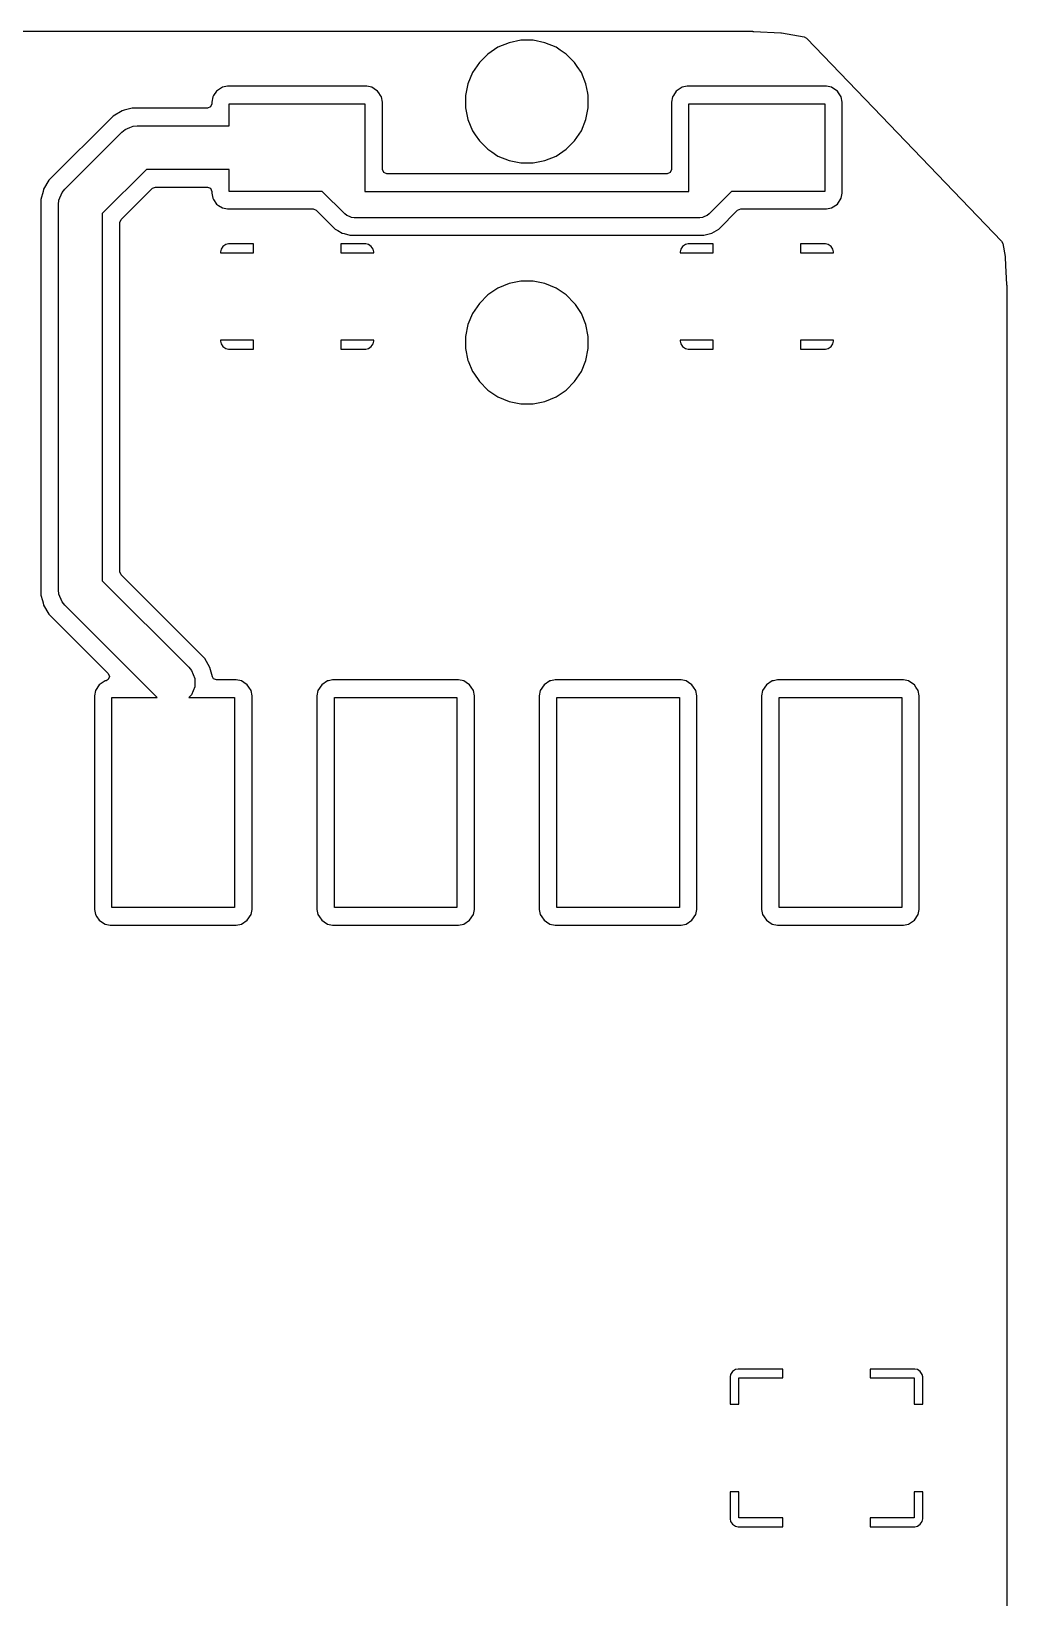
# Model space of a CAD drawing. Extents: x 173.3 to 230.8, y -104.4 to -68.6.
# Drawn here: x 219.64 to 230.78, y -86.51 to -68.62 of the extents above; entities that cross this region are included whole.
import ezdxf

# ---------------------------------------------------------------- set-up
doc = ezdxf.new("R2010")
doc.units = 0
doc.layers.add('BLACK', color=7, linetype='CONTINUOUS')

msp = doc.modelspace()

# ---------------------------------------------------------------- linework, layer by layer
at = {"layer": 'BLACK', "linetype": 'CONTINUOUS'}
for p, q in [((176.194637, -68.62182), (227.851752, -68.62182)), ((227.851752, -68.62182), (227.877305, -68.62182)), ((227.877305, -68.62182), (227.880052, -68.621897)), ((227.880052, -68.621897), (227.889839, -68.622446)), ((227.889839, -68.622446), (228.20058, -68.639895)), ((228.20058, -68.639895), (228.206024, -68.640508)), ((228.206024, -68.640508), (228.463917, -68.684324)), ((228.463917, -68.684324), (228.491028, -68.698669)), ((224.968192, -68.804223), (224.85346, -68.880883)), ((225.09567, -68.75142), (224.968192, -68.804223)), ((225.095681, -68.751417), (225.09567, -68.75142)), ((225.231001, -68.7245), (225.095681, -68.751417)), ((225.231007, -68.7245), (225.231001, -68.7245)), ((225.368993, -68.7245), (225.231007, -68.7245)), ((225.368998, -68.7245), (225.368993, -68.7245)), ((225.504318, -68.751417), (225.368998, -68.7245)), ((225.504329, -68.75142), (225.504318, -68.751417)), ((225.631807, -68.804223), (225.504329, -68.75142)), ((225.631808, -68.804223), (225.631807, -68.804223)), ((225.631811, -68.804225), (225.631808, -68.804223)), ((225.678074, -68.835137), (225.631811, -68.804225)), ((225.746539, -68.880883), (225.678074, -68.835137)), ((228.491028, -68.698669), (229.255767, -69.493998)), ((224.755883, -68.97846), (224.679223, -69.093192)), ((224.85346, -68.880883), (224.755883, -68.97846)), ((225.844116, -68.97846), (225.746539, -68.880883)), ((225.874613, -69.024102), (225.844116, -68.97846)), ((225.920775, -69.093189), (225.874613, -69.024102)), ((224.626417, -69.220681), (224.5995, -69.356001)), ((224.62642, -69.22067), (224.626417, -69.220681)), ((224.679223, -69.093192), (224.62642, -69.22067)), ((225.920776, -69.093192), (225.920775, -69.093189)), ((225.973579, -69.22067), (225.920776, -69.093192)), ((225.973582, -69.220681), (225.973579, -69.22067)), ((225.995312, -69.329926), (225.973582, -69.220681)), ((221.711133, -69.371769), (221.6995, -69.430252)), ((221.721669, -69.356001), (221.711133, -69.371769)), ((221.755447, -69.305447), (221.721669, -69.356001)), ((221.821769, -69.261133), (221.755447, -69.305447)), ((221.880252, -69.2495), (221.821769, -69.261133)), ((223.469748, -69.2495), (221.880252, -69.2495)), ((223.528231, -69.261133), (223.469748, -69.2495)), ((223.554795, -69.278882), (223.528231, -69.261133)), ((223.594552, -69.305447), (223.554795, -69.278882)), ((223.608232, -69.325921), (223.594552, -69.305447)), ((223.628331, -69.356001), (223.608232, -69.325921)), ((223.638867, -69.371769), (223.628331, -69.356001)), ((223.6505, -69.430252), (223.638867, -69.371769)), ((224.5995, -69.356001), (224.5995, -69.493998)), ((226.0005, -69.356007), (225.995312, -69.329926)), ((226.0005, -69.493993), (226.0005, -69.356007)), ((226.961133, -69.371769), (226.9495, -69.430252)), ((226.971669, -69.356001), (226.961133, -69.371769)), ((227.005447, -69.305447), (226.971669, -69.356001)), ((227.071769, -69.261133), (227.005447, -69.305447)), ((227.130252, -69.2495), (227.071769, -69.261133)), ((228.719748, -69.2495), (227.130252, -69.2495)), ((228.778231, -69.261133), (228.719748, -69.2495)), ((228.804795, -69.278882), (228.778231, -69.261133)), ((228.844552, -69.305447), (228.804795, -69.278882)), ((228.858232, -69.325921), (228.844552, -69.305447)), ((228.888867, -69.371769), (228.858232, -69.325921)), ((228.9005, -69.430252), (228.888867, -69.371769)), ((220.67611, -69.530201), (220.573385, -69.58951)), ((220.676113, -69.5302), (220.67611, -69.530201)), ((220.700326, -69.523713), (220.676113, -69.5302)), ((220.790688, -69.4995), (220.700326, -69.523713)), ((221.6505, -69.4995), (220.790688, -69.4995)), ((221.685148, -69.485148), (221.6505, -69.4995)), ((221.6995, -69.4505), (221.685148, -69.485148)), ((221.6995, -69.430252), (221.6995, -69.430255)), ((221.6995, -69.430255), (221.6995, -69.4505)), ((221.9, -69.7), (221.9, -69.45)), ((221.9, -69.45), (223.45, -69.45)), ((223.45, -69.45), (223.45, -70.45)), ((223.6505, -69.430255), (223.6505, -69.430252)), ((223.6505, -70.2005), (223.6505, -69.430255)), ((224.5995, -69.493998), (224.626417, -69.629318)), ((225.97358, -69.629328), (226.0005, -69.493993)), ((226.9495, -69.430252), (226.9495, -69.430255)), ((226.9495, -69.430255), (226.9495, -70.2005)), ((227.15, -70.45), (227.15, -69.45)), ((227.15, -69.45), (228.7, -69.45)), ((228.7, -69.45), (228.7, -70.45)), ((228.9005, -70.469748), (228.9005, -69.430252)), ((229.255767, -69.493998), (230.720944, -71.017782)), ((220.573385, -69.58951), (219.839512, -70.323384)), ((220.673223, -69.773223), (220.711108, -69.742132)), ((220.711108, -69.742132), (220.763899, -69.720265)), ((220.763899, -69.720265), (220.801227, -69.704804)), ((220.801227, -69.704804), (220.85, -69.7)), ((220.85, -69.7), (221.9, -69.7)), ((224.626417, -69.629318), (224.62642, -69.629329)), ((224.62642, -69.629329), (224.679223, -69.756807)), ((224.679223, -69.756807), (224.679225, -69.756811)), ((224.679225, -69.756811), (224.710137, -69.803074)), ((225.844114, -69.871542), (225.920775, -69.756811)), ((225.920775, -69.756811), (225.97358, -69.629328)), ((220.023223, -70.423223), (220.673223, -69.773223)), ((224.710137, -69.803074), (224.755883, -69.871539)), ((224.755883, -69.871539), (224.85346, -69.969116)), ((225.746542, -69.969114), (225.844114, -69.871542)), ((224.85346, -69.969116), (224.899102, -69.999613)), ((224.899102, -69.999613), (224.968189, -70.045775)), ((224.968189, -70.045775), (225.095672, -70.09858)), ((225.095672, -70.09858), (225.095678, -70.098581)), ((225.095678, -70.098581), (225.095681, -70.098582)), ((225.095681, -70.098582), (225.231001, -70.125499)), ((225.368993, -70.1255), (225.504328, -70.09858)), ((225.504328, -70.09858), (225.631811, -70.045775)), ((225.631811, -70.045775), (225.746542, -69.969114)), ((220.953554, -70.2), (220.45, -70.703554)), ((221.9, -70.2), (220.953554, -70.2)), ((221.9, -70.45), (221.9, -70.2)), ((223.664852, -70.235148), (223.6505, -70.2005)), ((223.6995, -70.2495), (223.664852, -70.235148)), ((226.9005, -70.2495), (223.6995, -70.2495)), ((225.231001, -70.125499), (225.231007, -70.1255)), ((225.231007, -70.1255), (225.368993, -70.1255)), ((226.935148, -70.235148), (226.9005, -70.2495)), ((226.9495, -70.2005), (226.935148, -70.235148)), ((219.773934, -70.449501), (219.7495, -70.540687)), ((219.7802, -70.426113), (219.773934, -70.449501)), ((219.780201, -70.426111), (219.7802, -70.426113)), ((219.839511, -70.323385), (219.780201, -70.426111)), ((219.839512, -70.323384), (219.839511, -70.323385)), ((219.954804, -70.551227), (219.992133, -70.461107)), ((219.992133, -70.461107), (219.992137, -70.461102)), ((219.992137, -70.461102), (220.023223, -70.423223)), ((220.664852, -70.772251), (221.022252, -70.414852)), ((221.022252, -70.414852), (221.0569, -70.4005)), ((221.0569, -70.4005), (221.6505, -70.4005)), ((221.6505, -70.4005), (221.685148, -70.414852)), ((221.685148, -70.414852), (221.6995, -70.4495)), ((221.6995, -70.4495), (221.6995, -70.469748)), ((221.6995, -70.469748), (221.711133, -70.528231)), ((222.962868, -70.45), (221.9, -70.45)), ((223.218934, -70.706066), (222.962868, -70.45)), ((223.45, -70.45), (227.15, -70.45)), ((227.637132, -70.45), (227.381066, -70.706066)), ((228.7, -70.45), (227.637132, -70.45)), ((228.888867, -70.528231), (228.9005, -70.469748)), ((219.7495, -70.540687), (219.7495, -70.540691)), ((219.7495, -70.540691), (219.7495, -75.059309)), ((219.95, -70.6), (219.954804, -70.551227)), ((219.95, -75), (219.95, -70.6)), ((221.711133, -70.528231), (221.719456, -70.540687)), ((221.719456, -70.540687), (221.755447, -70.594552)), ((221.755447, -70.594552), (221.777689, -70.609413)), ((221.777689, -70.609413), (221.821769, -70.638867)), ((221.821769, -70.638867), (221.880252, -70.6505)), ((221.880252, -70.6505), (222.859522, -70.6505)), ((222.859522, -70.6505), (222.89417, -70.664852)), ((227.70583, -70.664852), (227.740478, -70.6505)), ((227.740478, -70.6505), (228.719745, -70.6505)), ((228.719745, -70.6505), (228.719748, -70.6505)), ((228.719748, -70.6505), (228.778231, -70.638867)), ((228.778231, -70.638867), (228.844552, -70.594552)), ((228.844552, -70.594552), (228.888867, -70.528231)), ((220.45, -70.703554), (220.45, -74.896446)), ((220.6505, -70.806899), (220.664852, -70.772251)), ((220.6505, -71.140154), (220.6505, -70.806899)), ((222.89417, -70.664852), (223.109788, -70.88047)), ((223.241665, -70.724721), (223.218934, -70.706066)), ((223.273339, -70.73784), (223.241665, -70.724721)), ((223.295736, -70.747118), (223.273339, -70.73784)), ((223.325, -70.75), (223.295736, -70.747118)), ((227.275, -70.75), (223.325, -70.75)), ((227.304264, -70.747118), (227.275, -70.75)), ((227.326661, -70.73784), (227.304264, -70.747118)), ((227.358335, -70.724721), (227.326661, -70.73784)), ((227.381066, -70.706066), (227.358335, -70.724721)), ((227.490212, -70.88047), (227.70583, -70.664852)), ((223.109788, -70.88047), (223.13904, -70.897359)), ((223.13904, -70.897359), (223.189709, -70.926613)), ((223.189709, -70.926613), (223.189711, -70.926613)), ((223.189711, -70.926613), (223.189712, -70.926614)), ((223.189712, -70.926614), (223.211998, -70.932585)), ((223.211998, -70.932585), (223.278853, -70.9505)), ((223.278853, -70.9505), (223.278856, -70.9505)), ((223.278856, -70.9505), (227.321146, -70.9505)), ((227.321146, -70.9505), (227.365716, -70.938557)), ((227.365716, -70.938557), (227.410288, -70.926614)), ((227.410288, -70.926614), (227.490212, -70.88047)), ((220.6505, -72.106001), (220.6505, -71.140154)), ((221.805802, -71.11098), (221.8, -71.140154)), ((221.8, -71.140154), (221.8, -71.15)), ((221.8, -71.15), (222.175, -71.15)), ((221.827902, -71.077904), (221.805802, -71.11098)), ((221.860977, -71.055804), (221.827902, -71.077904)), ((221.860981, -71.055802), (221.860977, -71.055804)), ((221.890154, -71.050001), (221.860981, -71.055802)), ((221.890155, -71.05), (221.890154, -71.050001)), ((222.175, -71.05), (221.890155, -71.05)), ((222.175, -71.15), (222.175, -71.05)), ((223.459846, -71.05), (223.175, -71.05)), ((223.175, -71.05), (223.175, -71.15)), ((223.175, -71.15), (223.549999, -71.15)), ((223.489019, -71.055802), (223.459846, -71.05)), ((223.522095, -71.077902), (223.489019, -71.055802)), ((223.544195, -71.110977), (223.522095, -71.077902)), ((223.544197, -71.110981), (223.544195, -71.110977)), ((223.549998, -71.140153), (223.544197, -71.110981)), ((223.549998, -71.140154), (223.549998, -71.140153)), ((223.549999, -71.140155), (223.549998, -71.140154)), ((223.549999, -71.15), (223.549999, -71.140155)), ((227.055802, -71.11098), (227.05, -71.140154)), ((227.05, -71.140154), (227.05, -71.15)), ((227.05, -71.15), (227.425, -71.15)), ((227.077902, -71.077904), (227.055802, -71.11098)), ((227.110977, -71.055804), (227.077902, -71.077904)), ((227.110981, -71.055802), (227.110977, -71.055804)), ((227.140154, -71.050001), (227.110981, -71.055802)), ((227.140155, -71.05), (227.140154, -71.050001)), ((227.425, -71.05), (227.140155, -71.05)), ((227.425, -71.15), (227.425, -71.05)), ((228.709846, -71.05), (228.425, -71.05)), ((228.425, -71.05), (228.425, -71.15)), ((228.425, -71.15), (228.799999, -71.15)), ((228.739019, -71.055802), (228.709846, -71.05)), ((228.772095, -71.077902), (228.739019, -71.055802)), ((228.794195, -71.110977), (228.772095, -71.077902)), ((228.794197, -71.110981), (228.794195, -71.110977)), ((228.799998, -71.140154), (228.794197, -71.110981)), ((228.799999, -71.140155), (228.799998, -71.140154)), ((228.799999, -71.15), (228.799999, -71.140155)), ((230.720944, -71.017782), (230.733931, -71.043536)), ((230.733931, -71.043536), (230.75949, -71.193967)), ((230.75949, -71.193967), (230.760105, -71.199428)), ((230.760105, -71.199428), (230.765614, -71.297537)), ((230.765614, -71.297537), (230.777676, -71.512352)), ((224.968192, -71.554223), (224.85346, -71.630883)), ((225.09567, -71.50142), (224.968192, -71.554223)), ((225.095681, -71.501417), (225.09567, -71.50142)), ((225.231001, -71.4745), (225.095681, -71.501417)), ((225.231007, -71.4745), (225.231001, -71.4745)), ((225.368993, -71.4745), (225.231007, -71.4745)), ((225.368998, -71.4745), (225.368993, -71.4745)), ((225.504318, -71.501417), (225.368998, -71.4745)), ((225.504329, -71.50142), (225.504318, -71.501417)), ((225.631807, -71.554223), (225.504329, -71.50142)), ((225.631808, -71.554223), (225.631807, -71.554223)), ((225.631811, -71.554225), (225.631808, -71.554223)), ((225.678074, -71.585137), (225.631811, -71.554225)), ((230.777676, -71.512352), (230.778103, -71.519947)), ((230.778103, -71.519947), (230.77818, -71.522694)), ((230.77818, -71.522694), (230.77818, -101.498624)), ((224.755883, -71.72846), (224.679223, -71.843192)), ((224.85346, -71.630883), (224.755883, -71.72846)), ((225.746539, -71.630883), (225.678074, -71.585137)), ((225.844116, -71.72846), (225.746539, -71.630883)), ((225.852797, -71.741453), (225.844116, -71.72846)), ((224.679223, -71.843192), (224.62642, -71.97067)), ((225.920775, -71.843189), (225.852797, -71.741453)), ((225.97358, -71.970672), (225.920775, -71.843189)), ((224.626417, -71.970681), (224.5995, -72.106001)), ((224.62642, -71.97067), (224.626417, -71.970681)), ((226.0005, -72.106007), (225.97358, -71.970672)), ((220.6505, -72.159845), (220.6505, -72.106001)), ((220.6505, -74.793101), (220.6505, -72.159845)), ((222.175, -72.15), (221.800001, -72.15)), ((221.800001, -72.15), (221.800001, -72.159845)), ((221.800001, -72.159845), (221.805802, -72.189018)), ((221.805802, -72.189018), (221.805804, -72.189022)), ((221.805804, -72.189022), (221.827904, -72.222097)), ((221.827904, -72.222097), (221.86098, -72.244197)), ((221.86098, -72.244197), (221.890154, -72.249999)), ((221.890154, -72.249999), (222.174999, -72.249999)), ((222.174999, -72.249999), (222.175, -72.249998)), ((222.175, -72.249998), (222.175, -72.15)), ((223.55, -72.15), (223.175, -72.15)), ((223.175, -72.15), (223.175, -72.249999)), ((223.175, -72.249999), (223.459845, -72.249999)), ((223.459845, -72.249998), (223.489018, -72.244197)), ((223.459845, -72.249999), (223.459845, -72.249998)), ((223.489018, -72.244197), (223.489022, -72.244195)), ((223.489022, -72.244195), (223.522097, -72.222095)), ((223.522097, -72.222095), (223.544197, -72.189019)), ((223.544197, -72.189019), (223.55, -72.159845)), ((223.55, -72.159845), (223.55, -72.15)), ((224.5995, -72.106001), (224.5995, -72.243998)), ((224.5995, -72.243998), (224.626417, -72.379318)), ((225.97358, -72.379328), (226.0005, -72.243993)), ((226.0005, -72.159845), (226.0005, -72.106007)), ((226.0005, -72.243993), (226.0005, -72.159845)), ((227.425, -72.15), (227.050001, -72.15)), ((227.050001, -72.15), (227.050001, -72.159845)), ((227.050001, -72.159845), (227.055802, -72.189018)), ((227.055802, -72.189018), (227.055804, -72.189022)), ((227.055804, -72.189022), (227.077904, -72.222097)), ((227.077904, -72.222097), (227.11098, -72.244197)), ((227.11098, -72.244197), (227.140154, -72.249999)), ((227.140154, -72.249999), (227.424999, -72.249999)), ((227.424999, -72.249999), (227.425, -72.249998)), ((227.425, -72.249998), (227.425, -72.15)), ((228.8, -72.15), (228.425, -72.15)), ((228.425, -72.15), (228.425, -72.249999)), ((228.425, -72.249999), (228.709845, -72.249999)), ((228.709845, -72.249998), (228.739018, -72.244197)), ((228.709845, -72.249999), (228.709845, -72.249998)), ((228.739018, -72.244197), (228.739022, -72.244195)), ((228.739022, -72.244195), (228.772097, -72.222095)), ((228.772097, -72.222095), (228.794197, -72.189019)), ((228.794197, -72.189019), (228.8, -72.159845)), ((228.8, -72.159845), (228.8, -72.15)), ((224.626417, -72.379318), (224.62642, -72.379329)), ((224.62642, -72.379329), (224.628242, -72.383727)), ((224.628242, -72.383727), (224.679225, -72.506811)), ((225.920775, -72.506811), (225.97358, -72.379328)), ((224.679225, -72.506811), (224.692562, -72.526771)), ((224.692562, -72.526771), (224.755883, -72.621539)), ((224.755883, -72.621539), (224.85346, -72.719116)), ((225.746542, -72.719114), (225.844114, -72.621542)), ((225.844114, -72.621542), (225.920775, -72.506811)), ((224.85346, -72.719116), (224.899102, -72.749613)), ((224.899102, -72.749613), (224.968189, -72.795775)), ((224.968189, -72.795775), (225.095672, -72.84858)), ((225.504328, -72.84858), (225.631811, -72.795775)), ((225.631811, -72.795775), (225.746542, -72.719114)), ((225.095672, -72.84858), (225.095678, -72.848581)), ((225.095678, -72.848581), (225.095681, -72.848582)), ((225.095681, -72.848582), (225.231001, -72.875499)), ((225.231001, -72.875499), (225.231007, -72.8755)), ((225.231007, -72.8755), (225.368993, -72.8755)), ((225.368993, -72.8755), (225.504328, -72.84858)), ((220.45, -74.896446), (221.436776, -75.883223)), ((220.664852, -74.827749), (220.6505, -74.793101)), ((221.620489, -75.783386), (220.664852, -74.827749)), ((219.7495, -75.059309), (219.765946, -75.120688)), ((219.765946, -75.120688), (219.773713, -75.149672)), ((219.954804, -75.048773), (219.95, -75)), ((219.992133, -75.138893), (219.954804, -75.048773)), ((219.773713, -75.149672), (219.773713, -75.149673)), ((219.773713, -75.149673), (219.7802, -75.173886)), ((219.7802, -75.173886), (219.780201, -75.173888)), ((219.780201, -75.173888), (219.839511, -75.276614)), ((219.839511, -75.276614), (220.518923, -75.956026)), ((219.992137, -75.138897), (219.992133, -75.138893)), ((220.023223, -75.176777), (219.992137, -75.138897)), ((221.076447, -76.23), (220.023223, -75.176777)), ((221.62049, -75.783389), (221.620489, -75.783386)), ((221.620493, -75.783392), (221.62049, -75.783389)), ((221.679797, -75.88611), (221.620493, -75.783392)), ((220.518923, -76.025322), (220.493836, -76.038732)), ((220.518923, -75.956026), (220.533275, -75.990674)), ((220.533275, -75.990674), (220.518923, -76.025322)), ((221.436776, -75.883223), (221.467867, -75.921108)), ((221.467867, -75.921108), (221.505196, -76.011228)), ((221.505196, -76.011228), (221.505196, -76.108772)), ((221.679798, -75.886114), (221.679797, -75.88611)), ((221.708488, -75.993182), (221.679798, -75.886114)), ((221.72117, -76.015148), (221.708488, -75.993182)), ((221.755818, -76.0295), (221.72117, -76.015148)), ((220.371133, -76.151769), (220.3595, -76.210252)), ((220.415447, -76.085447), (220.371133, -76.151769)), ((220.48177, -76.041132), (220.415447, -76.085447)), ((220.493836, -76.038732), (220.48177, -76.041132)), ((221.467867, -76.198892), (221.436759, -76.23)), ((221.505196, -76.108772), (221.467867, -76.198892)), ((221.979745, -76.0295), (221.755818, -76.0295)), ((221.979748, -76.0295), (221.979745, -76.0295)), ((222.038231, -76.041133), (221.979748, -76.0295)), ((222.064795, -76.058882), (222.038231, -76.041133)), ((222.104552, -76.085447), (222.064795, -76.058882)), ((222.122301, -76.112012), (222.104552, -76.085447)), ((222.148867, -76.151769), (222.122301, -76.112012)), ((222.1605, -76.210252), (222.148867, -76.151769)), ((222.911133, -76.151769), (222.8995, -76.210252)), ((222.955447, -76.085447), (222.911133, -76.151769)), ((223.021769, -76.041133), (222.955447, -76.085447)), ((223.03384, -76.038732), (223.021769, -76.041133)), ((223.080252, -76.0295), (223.03384, -76.038732)), ((224.519748, -76.0295), (223.080252, -76.0295)), ((224.578231, -76.041133), (224.519748, -76.0295)), ((224.604795, -76.058882), (224.578231, -76.041133)), ((224.644552, -76.085447), (224.604795, -76.058882)), ((224.662301, -76.112012), (224.644552, -76.085447)), ((224.688867, -76.151769), (224.662301, -76.112012)), ((224.7005, -76.210252), (224.688867, -76.151769)), ((225.451133, -76.151769), (225.4395, -76.210252)), ((225.495447, -76.085447), (225.451133, -76.151769)), ((225.561769, -76.041133), (225.495447, -76.085447)), ((225.57384, -76.038732), (225.561769, -76.041133)), ((225.620252, -76.0295), (225.57384, -76.038732)), ((227.059748, -76.0295), (225.620252, -76.0295)), ((227.118231, -76.041133), (227.059748, -76.0295)), ((227.144795, -76.058882), (227.118231, -76.041133)), ((227.184552, -76.085447), (227.144795, -76.058882)), ((227.202301, -76.112012), (227.184552, -76.085447)), ((227.228867, -76.151769), (227.202301, -76.112012)), ((227.2405, -76.210252), (227.228867, -76.151769)), ((227.991133, -76.151769), (227.9795, -76.210252)), ((228.035447, -76.085447), (227.991133, -76.151769)), ((228.101769, -76.041133), (228.035447, -76.085447)), ((228.11384, -76.038732), (228.101769, -76.041133)), ((228.160252, -76.0295), (228.11384, -76.038732)), ((229.599748, -76.0295), (228.160252, -76.0295)), ((229.658231, -76.041133), (229.599748, -76.0295)), ((229.684795, -76.058882), (229.658231, -76.041133)), ((229.724552, -76.085447), (229.684795, -76.058882)), ((229.742301, -76.112012), (229.724552, -76.085447)), ((229.768867, -76.151769), (229.742301, -76.112012)), ((229.7805, -76.210252), (229.768867, -76.151769)), ((220.3595, -76.210252), (220.3595, -78.649748)), ((220.56, -78.63), (220.56, -76.23)), ((220.56, -76.23), (221.076447, -76.23)), ((221.436759, -76.23), (221.96, -76.23)), ((221.96, -76.23), (221.96, -78.63)), ((222.1605, -78.649748), (222.1605, -76.210252)), ((222.8995, -76.210252), (222.8995, -78.649748)), ((223.1, -78.63), (223.1, -76.23)), ((223.1, -76.23), (224.5, -76.23)), ((224.5, -76.23), (224.5, -78.63)), ((224.7005, -78.649748), (224.7005, -76.210252)), ((225.4395, -76.210252), (225.4395, -78.649748)), ((225.64, -78.63), (225.64, -76.23)), ((225.64, -76.23), (227.04, -76.23)), ((227.04, -76.23), (227.04, -78.63)), ((227.2405, -78.649748), (227.2405, -76.210252)), ((227.9795, -76.210252), (227.9795, -78.649748)), ((228.18, -78.63), (228.18, -76.23)), ((228.18, -76.23), (229.58, -76.23)), ((229.58, -76.23), (229.58, -78.63)), ((229.7805, -78.649748), (229.7805, -76.210252)), ((220.3595, -78.649748), (220.371133, -78.708231)), ((220.371133, -78.708231), (220.388882, -78.734795)), ((221.96, -78.63), (220.56, -78.63)), ((222.104552, -78.774552), (222.148867, -78.708231)), ((222.148867, -78.708231), (222.1605, -78.649748)), ((222.8995, -78.649748), (222.911133, -78.708231)), ((222.911133, -78.708231), (222.928882, -78.734795)), ((224.5, -78.63), (223.1, -78.63)), ((224.644552, -78.774552), (224.688867, -78.708231)), ((224.688867, -78.708231), (224.7005, -78.649748)), ((225.4395, -78.649748), (225.451133, -78.708231)), ((225.451133, -78.708231), (225.468882, -78.734795)), ((227.04, -78.63), (225.64, -78.63)), ((227.184552, -78.774552), (227.228867, -78.708231)), ((227.228867, -78.708231), (227.2405, -78.649748)), ((227.9795, -78.649748), (227.991133, -78.708231)), ((227.991133, -78.708231), (228.008882, -78.734795)), ((229.58, -78.63), (228.18, -78.63)), ((229.724552, -78.774552), (229.768867, -78.708231)), ((229.768867, -78.708231), (229.7805, -78.649748)), ((220.388882, -78.734795), (220.415447, -78.774552)), ((220.415447, -78.774552), (220.442012, -78.792301)), ((220.442012, -78.792301), (220.481769, -78.818867)), ((220.481769, -78.818867), (220.540252, -78.8305)), ((220.540252, -78.8305), (220.540255, -78.8305)), ((220.540255, -78.8305), (221.979745, -78.8305)), ((221.979745, -78.8305), (221.979748, -78.8305)), ((221.979748, -78.8305), (222.038231, -78.818867)), ((222.038231, -78.818867), (222.104552, -78.774552)), ((222.928882, -78.734795), (222.955447, -78.774552)), ((222.955447, -78.774552), (222.982012, -78.792301)), ((222.982012, -78.792301), (223.021769, -78.818867)), ((223.021769, -78.818867), (223.080252, -78.8305)), ((223.080252, -78.8305), (223.080255, -78.8305)), ((223.080255, -78.8305), (224.519745, -78.8305)), ((224.519745, -78.8305), (224.519748, -78.8305)), ((224.519748, -78.8305), (224.578231, -78.818867)), ((224.578231, -78.818867), (224.644552, -78.774552)), ((225.468882, -78.734795), (225.495447, -78.774552)), ((225.495447, -78.774552), (225.522012, -78.792301)), ((225.522012, -78.792301), (225.561769, -78.818867)), ((225.561769, -78.818867), (225.620252, -78.8305)), ((225.620252, -78.8305), (225.620255, -78.8305)), ((225.620255, -78.8305), (227.059745, -78.8305)), ((227.059745, -78.8305), (227.059748, -78.8305)), ((227.059748, -78.8305), (227.118231, -78.818867)), ((227.118231, -78.818867), (227.184552, -78.774552)), ((228.008882, -78.734795), (228.035447, -78.774552)), ((228.035447, -78.774552), (228.062012, -78.792301)), ((228.062012, -78.792301), (228.101769, -78.818867)), ((228.101769, -78.818867), (228.160252, -78.8305)), ((228.160252, -78.8305), (228.160255, -78.8305)), ((228.160255, -78.8305), (229.599745, -78.8305)), ((229.599745, -78.8305), (229.599748, -78.8305)), ((229.599748, -78.8305), (229.658231, -78.818867)), ((229.658231, -78.818867), (229.724552, -78.774552)), ((227.625802, -83.96098), (227.62, -83.990154)), ((227.62, -83.990154), (227.62, -84.3)), ((227.647902, -83.927904), (227.625802, -83.96098)), ((227.680977, -83.905804), (227.647902, -83.927904)), ((227.680981, -83.905802), (227.680977, -83.905804)), ((227.710154, -83.900001), (227.680981, -83.905802)), ((227.710155, -83.9), (227.710154, -83.900001)), ((228.22, -83.9), (227.710155, -83.9)), ((227.72, -84.3), (227.72, -84)), ((227.72, -84), (228.22, -84)), ((228.22, -84), (228.22, -83.9)), ((229.729846, -83.9), (229.22, -83.9)), ((229.22, -83.9), (229.22, -84)), ((229.22, -84), (229.72, -84)), ((229.72, -84), (229.72, -84.3)), ((229.759019, -83.905802), (229.729846, -83.9)), ((229.792095, -83.927902), (229.759019, -83.905802)), ((229.814195, -83.960977), (229.792095, -83.927902)), ((229.814197, -83.960981), (229.814195, -83.960977)), ((229.819998, -83.990154), (229.814197, -83.960981)), ((229.819999, -83.990155), (229.819998, -83.990154)), ((229.819999, -84.3), (229.819999, -83.990155)), ((227.62, -84.3), (227.72, -84.3)), ((229.72, -84.3), (229.819999, -84.3)), ((227.72, -85.3), (227.620001, -85.3)), ((227.620001, -85.3), (227.620001, -85.609845)), ((227.72, -85.6), (227.72, -85.3)), ((229.82, -85.3), (229.72, -85.3)), ((229.72, -85.3), (229.72, -85.6)), ((229.82, -85.609845), (229.82, -85.3)), ((227.620001, -85.609845), (227.625802, -85.639018)), ((227.625802, -85.639018), (227.625804, -85.639022)), ((227.625804, -85.639022), (227.647904, -85.672097)), ((227.647904, -85.672097), (227.68098, -85.694197)), ((228.22, -85.6), (227.72, -85.6)), ((228.22, -85.699998), (228.22, -85.6)), ((229.72, -85.6), (229.22, -85.6)), ((229.22, -85.6), (229.22, -85.699999)), ((229.759022, -85.694195), (229.792097, -85.672095)), ((229.792097, -85.672095), (229.814197, -85.639019)), ((229.814197, -85.639019), (229.82, -85.609845)), ((227.68098, -85.694197), (227.710154, -85.699999)), ((227.710154, -85.699999), (228.219999, -85.699999)), ((228.219999, -85.699999), (228.22, -85.699998)), ((229.22, -85.699999), (229.729845, -85.699999)), ((229.729845, -85.699998), (229.759018, -85.694197)), ((229.729845, -85.699999), (229.729845, -85.699998)), ((229.759018, -85.694197), (229.759022, -85.694195))]:
    msp.add_line(p, q, dxfattribs=at)

doc.saveas('drawing.dxf')
